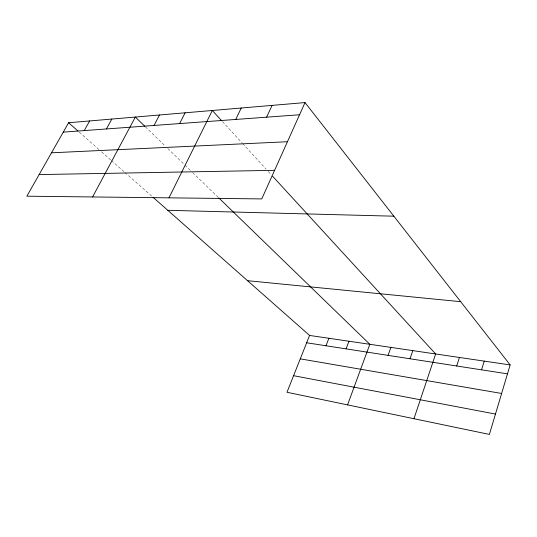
<?xml version="1.0" encoding="UTF-8"?>
<svg xmlns="http://www.w3.org/2000/svg" width="537" height="537" viewBox="0 0 537 537"><rect width="100%" height="100%" fill="white"/><g stroke="black" fill="none" stroke-linecap="round" stroke-linejoin="round"><path stroke-width="0.4" stroke-dasharray="2.69 2.01" d="M79.275 132.169L99.157 149.716M101.607 151.877L110.797 159.986M111.407 160.529L124.376 171.974M124.993 172.518L152.401 196.717M145.393 126.799L165.49 146.272M167.846 148.561L184.379 164.577M184.97 165.154L190.293 170.31M192.655 172.599L218.17 197.321M222.446 121.537L242.08 142.936M242.637 143.547L266.003 169.021M268.218 171.437L270.997 174.465"/><path stroke-width="0.81" d="M305.016 102.58L261.761 198.918L26.85 196.193L68.595 122.745L305.016 102.58L510.15 364.925L489.388 434.42L286.986 392.272L309.58 335.444L153.018 197.26M481.535 369.832L484.246 361.112M456.685 365.986L459.437 357.467M413.96 418.712L435.655 353.97L272.662 176.284M410.006 358.763L412.825 350.621M388.056 355.366L390.902 347.399M347.56 404.885L369.832 344.298L218.754 197.885M346.07 348.875L348.956 341.23M325.986 345.768L328.892 338.283M266.587 117.18L272.078 105.386M235.736 119.449L241.241 108.018M168.974 197.838L212.31 110.488L221.318 120.308M179.627 123.57L185.111 112.804M154.032 125.457L159.502 114.992M92.592 196.958L135.337 117.053L144.802 126.229M106.42 128.954L111.83 119.053M84.242 130.585L89.619 120.953M63.265 132.129L299.545 114.757M51.512 152.803L287.436 141.728M39.134 174.585L274.595 170.33M167.799 210.303L393.849 216.189M247.537 280.683L460.706 301.687M309.58 335.444L510.15 364.925M306.661 342.774L507.485 373.846M300.27 358.857L501.625 393.467M293.578 375.685L495.47 414.061M68.595 122.745L78.019 131.055"/></g></svg>
